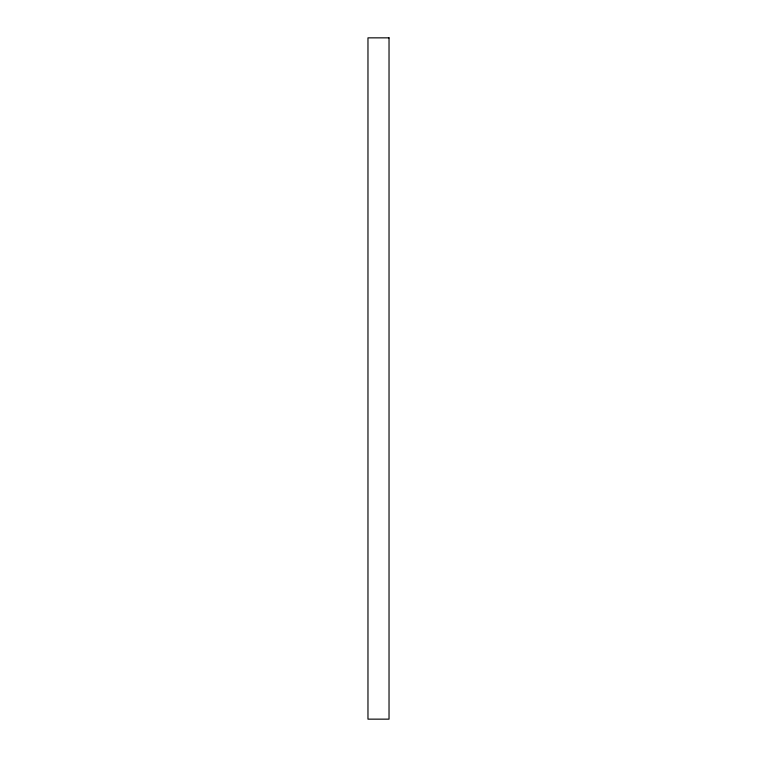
<?xml version="1.0" encoding="UTF-8"?>
<svg xmlns="http://www.w3.org/2000/svg" width="757" height="757" viewBox="0 0 757 757"><rect width="100%" height="100%" fill="white"/><g stroke="black" fill="none" stroke-linecap="round" stroke-linejoin="round"><path stroke-width="1.14" d="M389.032 37.85L367.968 37.85L367.968 719.15L389.032 719.15L389.032 37.85"/></g></svg>
